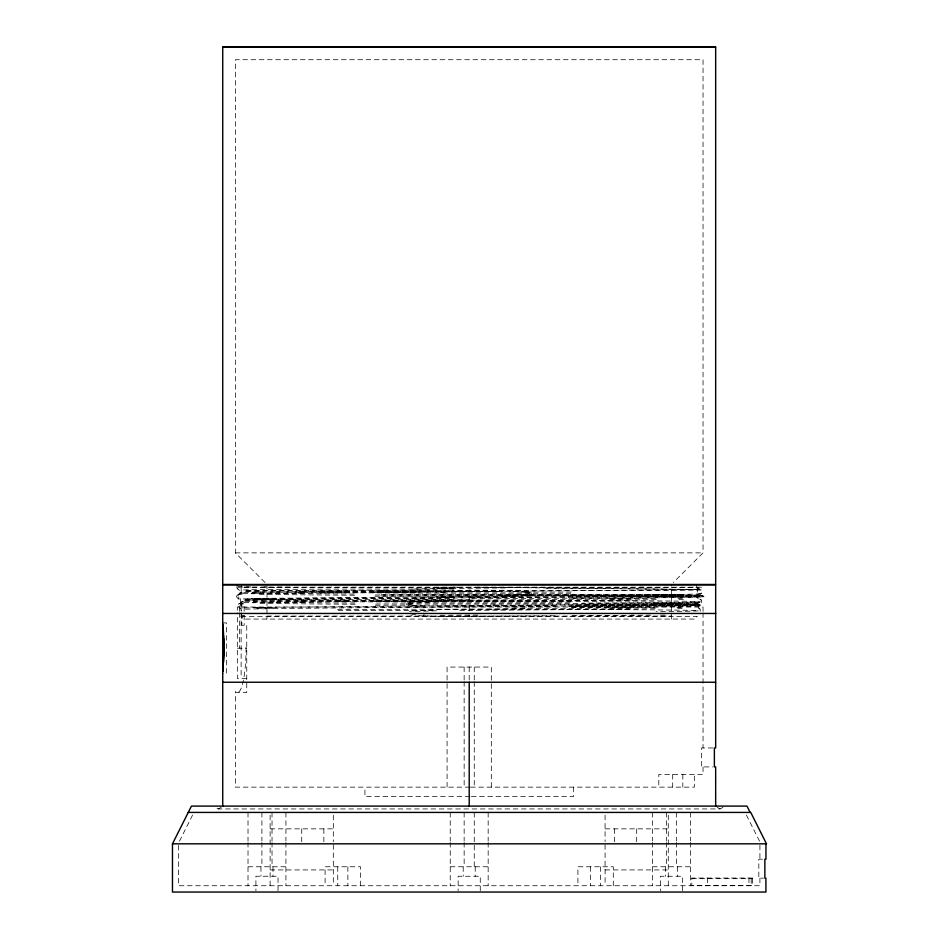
<?xml version="1.0" encoding="UTF-8"?>
<svg xmlns="http://www.w3.org/2000/svg" width="939" height="939" viewBox="0 0 939 939"><rect width="100%" height="100%" fill="white"/><g stroke="black" fill="none" stroke-linecap="round" stroke-linejoin="round"><path stroke-width="0.7" stroke-dasharray="4.7 3.52" d="M239.832 607.028C241.452 600.76 240.102 599.927 236.605 596.993C235.642 595.232 240.149 593.741 238.917 594.234M241.135 616.536L697.266 616.536L694.743 619.071L243.671 619.071L241.135 616.536C242.685 611.359 241.417 608.437 237.931 606.007C236.968 604.258 241.452 602.768 240.231 603.249M241.229 593.037L241.135 587.474L697.266 587.474L697.313 597.697L700.506 600.901L697.301 604.106L697.301 607.169L700.189 609.305L700.189 611.453M671.432 619.071L671.397 584.469M697.266 587.474L697.313 597.697M698.546 604.575L698.569 607.028C696.82 603.437 701.633 604.047 701.832 601.359C701.562 598.659 696.726 599.188 698.569 595.455C704.896 591.816 699.755 591.23 698.569 587.192L698.616 588.683M267.016 584.469L266.969 619.071M236.581 586.945C237.086 589.61 242.462 590.396 239.245 594.117M179.443 841.203L192.589 815.04M221.17 807.34L218.282 808.949L215.395 807.34M723.007 807.34L720.119 808.949L218.282 808.949M265.033 582.497L235.372 552.871L235.372 59.72L703.041 59.72L703.041 552.871L673.369 582.497M241.065 593.295C236.217 593.976 238.189 599.023 240.243 598.542M240.56 603.131L240.584 598.648M239.245 603.636L238.471 604.235M699.156 602.897L699.931 602.298M237.931 594.622L237.144 595.22M700.471 593.871L701.257 593.272M240.184 593.8L239.281 594.152M409.474 611.559L411.141 611.195M410.812 602.181C403.97 602.192 406.634 606.84 411.869 606.254M527.26 595.338C534.091 595.244 531.368 590.725 526.216 591.265M412.397 601.911L445.415 600.361L632.252 598.953M412.726 610.937L445.556 609.376L631.313 607.979M525.676 595.608L505.428 596.922M520.511 587.192L514.149 587.603M415.449 611.524L437.727 610.702M505.288 587.908L436.835 588.565M504.043 596.958L437.022 597.58M252.157 592.544L255.385 592.474M251.253 593.765L254.492 593.706M253.389 601.559L256.605 601.5M252.497 602.791L255.725 602.721M257.169 592.016L260.666 591.946M256.277 593.237L259.798 593.178M254.727 598.413L683.956 594.786M255.619 599.634L680.787 596.054M683.064 596.019L681.08 596.054M255.948 607.427L682.735 603.812M256.84 608.648L681.843 605.033M683.322 604.282L684.261 604.258M682.43 605.502L683.369 605.491M681.221 607.369L676.902 607.439M500.675 595.831L530.195 594.07A4.906 4.636 89.6 0 0 531.544 593.565M437.551 601.676L407.949 603.425A4.965 4.683 89.6 0 0 406.505 603.953M682.442 598.343L678.099 598.425M683.334 599.575L678.967 599.645M677.782 608.672L682.113 608.589M299.013 591.934L305.785 591.863M298.309 593.155L305.105 593.084M299.987 600.948L306.713 600.89M299.283 602.181L306.044 602.11M635.163 604.869L632.722 604.892M634.471 606.089L632.041 606.113M633.532 615.115L631.114 615.139M478.608 596.077L436.881 596.359M459.746 601.441L632.933 600.185M459.805 610.456L632.006 609.2M436.694 587.333L458.056 587.192M379.919 590.819L387.713 590.76M458.232 590.279L522.73 590.854M374.837 591.312L469.207 590.666L469.195 587.192M379.556 592.039L500.792 591.324M374.45 592.532L699.52 589.539L475.427 587.192M375.377 600.326L469.207 599.692L469.207 601.371M374.99 601.559L469.207 600.913M555.794 605.502L437.421 606.195M511.743 607.028L555.442 606.723M477.939 615.045L437.609 615.221M554.949 615.749L444.382 616.43L415.684 615.679M235.372 552.871L703.041 552.871M701.562 587.192L274.481 587.133M241.828 615.726L244.14 615.726M266.969 616.066L671.432 616.066M222.731 622.909L226.545 622.909L226.545 673.474L222.731 673.474M237.332 648.192L246.746 648.192M246.746 678.392L237.332 678.392L237.332 612.697M712.959 747.96L701.668 747.96L701.668 766.917L712.959 766.917M469.934 787.14L235.372 787.14L235.372 692.43L246.746 692.43L246.746 625.397L241.828 625.397L241.828 615.186M470.592 787.14L694.332 787.14L694.332 774.499M469.934 796.624L364.931 796.624L364.931 787.14M471.39 796.624L573.483 796.624L573.483 787.14M270.127 828.855L333.322 828.855M605.08 828.855L668.275 828.855M762.445 859.185L758.818 859.185L758.818 878.141L763.524 878.141M248.013 866.767L285.925 866.767M450.239 866.767L488.163 866.767M652.476 866.767L690.4 866.767M270.127 869.925L333.322 869.925M605.08 869.925L668.275 869.925M691.82 878.681L752.609 878.681M290.069 587.192L237.966 586.957M250.889 586.969L236.616 586.945L237.403 586.957M639.835 587.192L643.743 587.239M512.987 591.453L526.896 592.145M425.156 606.066L411.176 605.362M425.414 615.092L423.149 615.033M420.825 607.028L415.378 606.653M720.119 808.949L717.232 807.34M412.198 615.268L410.719 615.022M237.943 598.613L238.952 599.012M239.269 607.639L240.267 608.026M237.144 588.53L237.919 589.129M701.257 599.962L700.482 599.364M699.931 608.988L699.168 608.39M238.471 597.556L239.234 598.155M746.411 815.04L759.557 841.203M469.207 590.208L469.207 591.899M469.195 596.148L469.207 597.826M469.195 605.62L469.195 607.028M469.207 610.397L469.207 606.852M469.195 615.104L469.207 616.324M759.921 845.217L759.921 859.185M759.921 878.141L759.921 885.735L178.492 885.735L178.492 845.264M751.235 878.681L751.235 885.641M748.982 878.047L748.982 885.641M707.619 878.047L707.619 885.641M703.041 611.383L703.041 607.028L237.332 607.028L237.332 611.289M703.041 612.838L703.041 747.96M703.041 766.917L703.041 774.499L658.802 774.499L658.802 787.14M696.715 584.469L696.715 587.474M690.4 812.423L690.4 841.027M690.4 842.459L690.4 885.735M682.817 774.499L682.817 787.14M682.5 890.782L682.5 876.251L660.375 876.251L660.375 890.782M677.442 866.767L677.442 876.251M676.491 812.423L676.491 841.027M676.491 842.459L676.491 866.767M672.7 774.499L672.7 787.14M668.275 815.158L668.275 885.735M666.385 812.423L666.385 841.027M666.385 842.459L666.385 866.767M665.434 866.767L665.434 876.251M652.476 812.423L652.476 841.027M652.476 842.459L652.476 885.735M636.677 828.855L636.677 842.013M614.564 828.855L614.564 844.654M613.296 885.735L613.296 866.767L577.908 866.767L577.908 885.735M605.08 815.158L605.08 841.684M605.08 844.654L605.08 885.735M600.655 866.767L600.655 885.735M590.549 866.767L590.549 885.735M491.32 787.14L491.32 667.066L447.081 667.066L447.081 787.14M488.163 812.423L488.163 841.027M488.163 842.459L488.163 885.735M480.263 890.782L480.263 876.251L458.138 876.251L458.138 890.782M475.204 866.767L475.204 876.251M474.254 667.066L474.254 680.247M474.254 681.702L474.254 787.14M474.254 812.423L474.254 866.767M469.207 597.368L469.207 600.15M469.207 667.066L469.207 680.822M464.148 667.066L464.148 680.247M464.148 681.702L464.148 787.14M464.148 812.423L464.148 841.027M464.148 842.459L464.148 866.767M463.197 866.767L463.197 876.251M450.239 812.423L450.239 841.027M450.239 842.459L450.239 885.735M360.506 885.735L360.506 866.767L325.105 866.767L325.105 885.735M347.864 866.767L347.864 885.735M337.747 866.767L337.747 885.735M333.322 815.158L333.322 841.684M333.322 844.654L333.322 885.735M323.849 828.855L323.849 844.654M301.724 828.855L301.724 844.654M285.925 812.423L285.925 841.027M285.925 842.459L285.925 885.735M278.026 890.782L278.026 876.251L255.913 876.251L255.913 890.782M272.967 866.767L272.967 876.251M272.028 812.423L272.028 841.027M272.028 842.459L272.028 866.767M270.127 815.158L270.127 885.735M261.911 812.423L261.911 841.027M261.911 842.459L261.911 866.767M260.96 866.767L260.96 876.251M248.013 812.423L248.013 841.027M248.013 842.459L248.013 885.735M244.14 611.383L244.14 603.953L241.123 603.953L241.123 611.289M244.14 615.186L244.14 625.397M241.828 603.953L241.828 611.383M241.687 584.469L241.687 587.474M241.123 612.697L241.123 678.392M239.586 607.028L239.586 611.289M239.586 612.697L239.586 648.192M246.041 647.37A44.051 8.521 -90 0 1 235.431 691.151M546.228 588.225A229.374 1.174 0.2 0 1 695.212 590.138A229.374 1.174 0.2 0 1 469.207 590.173M698.827 593.648A230.395 1.42 -0.1 0 1 653.098 594.716M571.241 592.004A230.337 1.409 0.1 0 1 246.699 590.349A230.337 1.409 0.1 0 1 454.417 589.058M697.865 594.88A229.433 1.42 -0.1 0 1 652.394 595.936M570.783 593.225A229.374 1.409 0.1 0 1 247.626 591.57A229.374 1.409 0.1 0 1 454.488 590.291M655.375 598.448A229.492 1.103 -0.3 0 1 606.265 598.906M375.201 595.009A229.374 1.42 -0.1 0 1 677.148 595.021A229.374 1.42 -0.1 0 1 568.741 597.145M354.167 594.047A229.374 1.115 0.3 0 1 258.319 593.096M242.872 593.049A229.421 1.514 0 0 1 243.424 592.532M243.811 592.497A229.362 1.409 -0.1 0 1 278.179 591.899M275.597 591.91A229.433 1.08 -0.3 0 1 349.707 591.23M656.22 599.669A230.442 1.103 -0.3 0 1 606.911 600.127M374.802 596.23A230.325 1.42 -0.1 0 1 678.017 596.253A230.325 1.42 -0.1 0 1 569.14 598.366M354.543 595.267A230.325 1.115 0.3 0 1 258.131 594.317M241.969 594.27A230.384 1.514 0 0 1 242.45 593.753M242.966 593.718A230.313 1.409 -0.1 0 1 277.627 593.119M275.045 593.143A230.395 1.08 -0.3 0 1 349.472 592.462M244.222 600.162A229.398 1.409 -0.1 0 1 271.841 599.657M337.418 601.676A229.374 1.502 0 0 1 663.169 602.181A229.374 1.502 0 0 1 582.004 604.282M695.623 605.491A229.409 1.409 -0.1 0 1 659.307 606.136M652.03 606.089A229.386 1.021 -0.3 0 1 569.691 606.782M243.283 598.941A230.36 1.409 -0.1 0 1 271.031 598.425M336.819 600.444A230.325 1.502 0 0 1 663.955 600.96A230.325 1.502 0 0 1 582.497 603.061M696.468 604.258A230.36 1.409 -0.1 0 1 659.812 604.916M653.931 604.857A230.337 1.033 -0.3 0 1 571.006 605.561M445.156 592.427A186.826 32.783 -1.3 0 1 436.424 592.439M411.294 604.716A44.908 40.471 -33.7 0 1 409.334 604.493M409.017 604.88A8.251 7.794 -58.3 0 1 406.481 604.434M413.465 589.07A213.646 29.579 0.2 0 1 452.786 588.307M274.728 587.474A227.52 3.169 1.8 0 1 263.953 586.875M415.519 605.702A67.561 62.22 -29.4 0 1 412.057 605.35M410.766 601.993A55.002 52.431 44.4 0 1 412.362 601.723M381.234 594.727A228.06 1.409 -0.1 0 1 692.818 595.021A228.06 1.409 -0.1 0 1 469.207 597.239M320.563 593.014A229.034 0.634 -0.3 0 1 418.677 592.286M380.858 595.96A229.01 1.409 -0.1 0 1 693.745 596.242A229.01 1.409 -0.1 0 1 469.207 598.46M301.806 591.089A228.083 0.728 -0.4 0 1 435.989 589.95M319.999 591.793A228.083 0.646 -0.3 0 1 418.348 591.054M697.524 602.674A229.081 1.42 -0.1 0 1 652.053 603.742M570.654 601.019A229.022 1.409 0.1 0 1 247.978 599.364A229.022 1.409 0.1 0 1 454.511 598.084M696.562 603.894A228.13 1.42 -0.1 0 1 651.349 604.962M570.208 602.251A228.071 1.409 0.1 0 1 248.882 600.584A228.071 1.409 0.1 0 1 454.57 599.305M654.319 607.463A228.177 1.103 -0.3 0 1 605.491 607.92M375.729 604.023A228.06 1.42 -0.1 0 1 675.963 604.047A228.06 1.42 -0.1 0 1 568.165 606.16M354.825 603.061A228.06 1.115 0.3 0 1 259.516 602.11M244.163 602.063A228.118 1.514 0 0 1 244.715 601.559M245.091 601.512A228.048 1.409 -0.1 0 1 279.259 600.913M276.7 600.937A228.13 1.08 -0.3 0 1 350.388 600.256M655.164 608.695A229.139 1.103 -0.3 0 1 606.125 609.153M375.342 605.256A229.01 1.42 -0.1 0 1 676.831 605.268A229.01 1.42 -0.1 0 1 568.564 607.392M355.2 604.282A229.022 1.115 0.3 0 1 259.34 603.343M243.26 603.284A229.069 1.514 0 0 1 243.741 602.779M244.257 602.744A228.999 1.409 -0.1 0 1 278.719 602.145M276.148 602.157A229.081 1.08 -0.3 0 1 350.153 601.476M245.502 609.188A228.083 1.409 -0.1 0 1 272.967 608.672M338.169 610.69A228.06 1.502 0 0 1 432.304 610.467M665.082 615.068A228.107 1.409 -0.1 0 1 658.227 615.162M650.985 615.104A228.071 1.021 -0.3 0 1 569.116 615.808M244.574 607.956A229.046 1.409 -0.1 0 1 272.157 607.451M337.571 609.47A229.01 1.502 0 0 1 631.536 609.716A229.01 1.502 0 0 1 655.985 611.653M522.577 591.793A66.845 61.598 -29.6 0 1 526.028 592.145M527.307 595.514A54.427 51.903 44.6 0 1 525.723 595.784M493.139 605.021A185.722 32.795 -1.3 0 1 501.837 605.021M526.779 592.791A44.426 40.072 -33.8 0 1 528.727 593.002M528.868 592.65A8.874 8.357 -54.6 0 1 531.568 593.084M524.971 608.578A212.484 29.649 0.2 0 1 485.639 609.352M415.824 614.74A66.845 61.598 -29.6 0 1 412.374 614.399M411.106 611.019A54.415 51.88 44.6 0 1 412.691 610.749M445.286 601.465A185.699 32.771 -1.3 0 1 436.588 601.476M413.782 598.096A212.425 29.567 0.2 0 1 452.88 597.333M752.609 878.047L691.82 878.047L691.82 885.641L752.609 885.641L752.609 878.047"/><path stroke-width="1.41" d="M222.731 622.98L222.731 584.903L715.671 584.903L715.671 747.96L714.379 747.96L714.379 766.917L715.659 766.917L715.671 806.096M223.822 651.056L223.834 647.041M224.01 651.29L223.799 652.758M223.811 652.194L223.998 644.483M223.987 652.523L223.74 654.976M223.975 653.121L222.825 670.563M223.728 655.528L223.588 659.225M223.564 659.718L223.423 662.582M223.306 664.319L223.2 665.904M223.153 666.631L223.071 667.629M223.001 668.533L222.895 669.789M223.048 670.188L222.789 670.88M223.013 670.481L222.942 671.303M765.942 843.821L765.942 859.185L764.862 859.185L764.862 878.141L765.895 878.141L765.942 892.05L172.471 892.05L172.471 843.821L191.439 806.096L746.975 806.096L750.144 812.423M705.799 47.126L715.671 47.15L715.671 584.469L222.731 584.469L222.731 46.997L253.166 46.973M715.671 47.15L702.865 47.173M708.206 47.126L712.513 47.15L692.043 47.103M245.478 46.985L235.372 47.009L244.105 47.032M246.358 46.962L615.843 47.032M235.372 47.079L712.513 47.079M641.255 47.196L705.025 47.173M222.731 613.46L715.671 613.46M222.731 682.242L715.671 682.242M188.246 812.423L750.754 812.423L766.482 843.821M172.471 843.821L766.529 843.821M608.319 47.044L692.559 47.103M294.916 47.091L325.434 47.114M297.158 47.091L222.731 46.997M222.766 623.285L222.989 625.62M222.731 624.869L222.731 806.096M222.766 625.151L223.013 625.902M222.825 625.82L223.024 628.132M222.86 626.172L223.001 627.851M223.224 628.261L223.177 630.116M223.071 628.754L223.118 629.412M223.318 629.459L223.811 644.189M223.259 631.254L223.423 633.802M223.494 635.198L223.658 638.708M223.858 639.095L223.822 645.328M469.207 682.242L469.207 806.096M237.332 584.903L237.332 585.772"/></g></svg>
